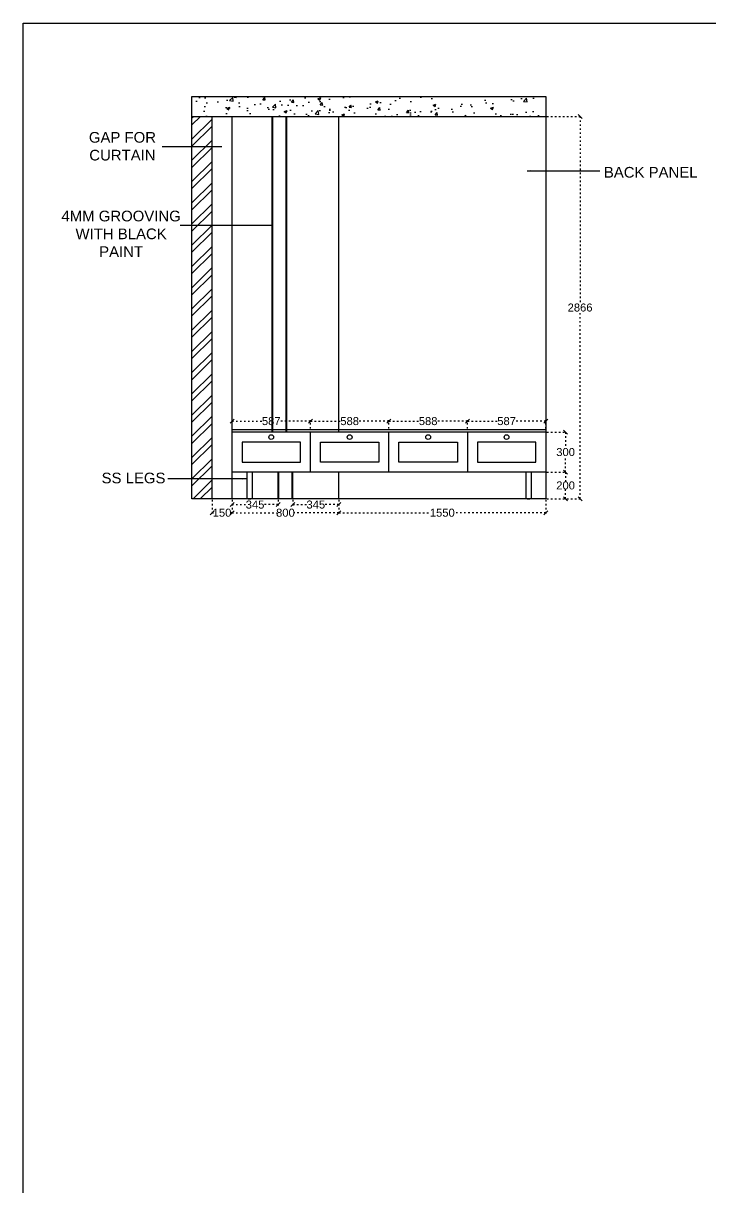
# Model space of a CAD drawing. Header units: millimetres. Extents: x 220712 to 1505573, y -354410 to 241923.
# Drawn here: x 220712 to 225860, y 89383 to 98109 of the extents above; entities that cross this region are included whole.
import ezdxf

# ---------------------------------------------------------------- set-up
doc = ezdxf.new("R2010")
doc.units = ezdxf.units.MM
doc.header["$MEASUREMENT"] = 0
doc.linetypes.add('ACAD_ISO03W100', pattern=[30, 12, -18])
doc.layers.add('Walls', color=253, linetype='Continuous')
doc.layers.add('Words', color=7, linetype='Continuous')
doc.styles.get("Standard").update_dxf_attribs({"font": 'arial.ttf'})
doc.dimstyles.get("Standard").update_dxf_attribs({"dimtxt": 60, "dimasz": 30, "dimexe": 7.75, "dimexo": 8.13, "dimgap": 0.63, "dimtad": 0, "dimtih": 1, "dimtoh": 1, "dimdec": 0, "dimzin": 0, "dimtxsty": 'Standard', "dimblk": 'OBLIQUE', "dimcen": 2.25, "dimclrd": 1, "dimclre": 1, "dimclrt": 1, "dimadec": 0, "dimazin": 0, "dimtfac": 1, "dimtdec": 0, "dimtofl": 0, "dimtmove": 0, "dimatfit": 3, "dimfxl": 1, "dimtolj": 1, "dimtzin": 0, "dimlwd": 30, "dimarcsym": 0})

# ---------------------------------------------------------------- blocks, each defined once
blk = doc.blocks.new('_Oblique')
at = {"color": 0, "linetype": 'ByBlock', "lineweight": -2}
blk.add_line((-0.5, -0.5), (0.5, 0.5), dxfattribs=at)
blk = doc.blocks.new('*D1348')
at = {"layer": 'Defpoints', "color": 0, "linetype": 'ACAD_ISO03W100', "transparency": 16777216}
for p in [(222125, 94545.5), (222275, 94545.5), (222125, 94441)]:
    blk.add_point(p, dxfattribs=at)
at = {"layer": 'Walls', "color": 1, "linetype": 'ACAD_ISO03W100', "lineweight": -2, "transparency": 16777216}
for p, q in [((222125, 94537.4), (222125, 94433.2)), ((222275, 94537.4), (222275, 94433.2))]:
    blk.add_line(p, q, dxfattribs=at)
at = {"layer": 'Walls', "color": 1, "linetype": 'ACAD_ISO03W100', "lineweight": 30, "transparency": 16777216}
for p, q in [((222125, 94441), (222136, 94441)), ((222275, 94441), (222264, 94441))]:
    blk.add_line(p, q, dxfattribs=at)
at = {"layer": 'Walls', "color": 1, "linetype": 'ACAD_ISO03W100', "lineweight": 30, "transparency": 16777216, "xscale": 30, "yscale": 30, "zscale": 30, "rotation": 180}
blk.add_blockref('_Oblique', (222125, 94441), dxfattribs=at)
at = {"layer": 'Walls', "color": 1, "linetype": 'ACAD_ISO03W100', "lineweight": 30, "transparency": 16777216, "xscale": 30, "yscale": 30, "zscale": 30}
blk.add_blockref('_Oblique', (222275, 94441), dxfattribs=at)
at = {"layer": 'Walls', "color": 1, "linetype": 'ACAD_ISO03W100', "transparency": 16777216, "insert": (222200, 94441), "char_height": 60, "attachment_point": 5}
blk.add_mtext('\\A1;150', dxfattribs=at)
blk = doc.blocks.new('*D1349')
at = {"layer": 'Defpoints', "color": 0, "linetype": 'ACAD_ISO03W100', "transparency": 16777216}
for p in [(222275, 94545.5), (223075, 94545.5), (223075, 94441)]:
    blk.add_point(p, dxfattribs=at)
at = {"layer": 'Walls', "color": 1, "linetype": 'ACAD_ISO03W100', "lineweight": -2, "transparency": 16777216}
for p, q in [((222275, 94537.4), (222275, 94433.2)), ((223075, 94537.4), (223075, 94433.2))]:
    blk.add_line(p, q, dxfattribs=at)
at = {"layer": 'Walls', "color": 1, "linetype": 'ACAD_ISO03W100', "lineweight": 30, "transparency": 16777216}
for p, q in [((222275, 94441), (222608.1, 94441)), ((223075, 94441), (222741.9, 94441))]:
    blk.add_line(p, q, dxfattribs=at)
at = {"layer": 'Walls', "color": 1, "linetype": 'ACAD_ISO03W100', "lineweight": 30, "transparency": 16777216, "xscale": 30, "yscale": 30, "zscale": 30, "rotation": 180}
blk.add_blockref('_Oblique', (222275, 94441), dxfattribs=at)
at = {"layer": 'Walls', "color": 1, "linetype": 'ACAD_ISO03W100', "lineweight": 30, "transparency": 16777216, "xscale": 30, "yscale": 30, "zscale": 30}
blk.add_blockref('_Oblique', (223075, 94441), dxfattribs=at)
at = {"layer": 'Walls', "color": 1, "linetype": 'ACAD_ISO03W100', "transparency": 16777216, "insert": (222675, 94441), "char_height": 60, "attachment_point": 5}
blk.add_mtext('\\A1;800', dxfattribs=at)
blk = doc.blocks.new('*D1350')
at = {"layer": 'Defpoints', "color": 0, "linetype": 'ACAD_ISO03W100', "transparency": 16777216}
for p in [(223075, 94545.5), (224625, 94545.5), (224625, 94441)]:
    blk.add_point(p, dxfattribs=at)
at = {"layer": 'Walls', "color": 1, "linetype": 'ACAD_ISO03W100', "lineweight": -2, "transparency": 16777216}
for p, q in [((223075, 94537.4), (223075, 94433.2)), ((224625, 94537.4), (224625, 94433.2))]:
    blk.add_line(p, q, dxfattribs=at)
at = {"layer": 'Walls', "color": 1, "linetype": 'ACAD_ISO03W100', "lineweight": 30, "transparency": 16777216}
for p, q in [((223075, 94441), (223762.7, 94441)), ((224625, 94441), (223937.3, 94441))]:
    blk.add_line(p, q, dxfattribs=at)
at = {"layer": 'Walls', "color": 1, "linetype": 'ACAD_ISO03W100', "lineweight": 30, "transparency": 16777216, "xscale": 30, "yscale": 30, "zscale": 30, "rotation": 180}
blk.add_blockref('_Oblique', (223075, 94441), dxfattribs=at)
at = {"layer": 'Walls', "color": 1, "linetype": 'ACAD_ISO03W100', "lineweight": 30, "transparency": 16777216, "xscale": 30, "yscale": 30, "zscale": 30}
blk.add_blockref('_Oblique', (224625, 94441), dxfattribs=at)
at = {"layer": 'Walls', "color": 1, "linetype": 'ACAD_ISO03W100', "transparency": 16777216, "insert": (223850, 94441), "char_height": 60, "attachment_point": 5}
blk.add_mtext('\\A1;1550', dxfattribs=at)
blk = doc.blocks.new('*D1351')
at = {"layer": 'Defpoints', "color": 0, "linetype": 'ACAD_ISO03W100', "transparency": 16777216}
for p in [(222275, 94545.5), (222620, 94545.5), (222620, 94502)]:
    blk.add_point(p, dxfattribs=at)
at = {"layer": 'Walls', "color": 1, "linetype": 'ACAD_ISO03W100', "lineweight": -2, "transparency": 16777216}
for p, q in [((222275, 94537.4), (222275, 94494.3)), ((222620, 94537.4), (222620, 94494.3))]:
    blk.add_line(p, q, dxfattribs=at)
at = {"layer": 'Walls', "color": 1, "linetype": 'ACAD_ISO03W100', "lineweight": 30, "transparency": 16777216}
for p, q in [((222275, 94502), (222380.4, 94502)), ((222620, 94502), (222514.6, 94502))]:
    blk.add_line(p, q, dxfattribs=at)
at = {"layer": 'Walls', "color": 1, "linetype": 'ACAD_ISO03W100', "lineweight": 30, "transparency": 16777216, "xscale": 30, "yscale": 30, "zscale": 30, "rotation": 180}
blk.add_blockref('_Oblique', (222275, 94502), dxfattribs=at)
at = {"layer": 'Walls', "color": 1, "linetype": 'ACAD_ISO03W100', "lineweight": 30, "transparency": 16777216, "xscale": 30, "yscale": 30, "zscale": 30}
blk.add_blockref('_Oblique', (222620, 94502), dxfattribs=at)
at = {"layer": 'Walls', "color": 1, "linetype": 'ACAD_ISO03W100', "transparency": 16777216, "insert": (222447.5, 94502), "char_height": 60, "attachment_point": 5}
blk.add_mtext('\\A1;345', dxfattribs=at)
blk = doc.blocks.new('*D1352')
at = {"layer": 'Defpoints', "color": 0, "linetype": 'ACAD_ISO03W100', "transparency": 16777216}
for p in [(222730, 94545.5), (223075, 94545.5), (223075, 94502)]:
    blk.add_point(p, dxfattribs=at)
at = {"layer": 'Walls', "color": 1, "linetype": 'ACAD_ISO03W100', "lineweight": -2, "transparency": 16777216}
for p, q in [((222730, 94537.4), (222730, 94494.3)), ((223075, 94537.4), (223075, 94494.3))]:
    blk.add_line(p, q, dxfattribs=at)
at = {"layer": 'Walls', "color": 1, "linetype": 'ACAD_ISO03W100', "lineweight": 30, "transparency": 16777216}
for p, q in [((222730, 94502), (222835.4, 94502)), ((223075, 94502), (222969.6, 94502))]:
    blk.add_line(p, q, dxfattribs=at)
at = {"layer": 'Walls', "color": 1, "linetype": 'ACAD_ISO03W100', "lineweight": 30, "transparency": 16777216, "xscale": 30, "yscale": 30, "zscale": 30, "rotation": 180}
blk.add_blockref('_Oblique', (222730, 94502), dxfattribs=at)
at = {"layer": 'Walls', "color": 1, "linetype": 'ACAD_ISO03W100', "lineweight": 30, "transparency": 16777216, "xscale": 30, "yscale": 30, "zscale": 30}
blk.add_blockref('_Oblique', (223075, 94502), dxfattribs=at)
at = {"layer": 'Walls', "color": 1, "linetype": 'ACAD_ISO03W100', "transparency": 16777216, "insert": (222902.5, 94502), "char_height": 60, "attachment_point": 5}
blk.add_mtext('\\A1;345', dxfattribs=at)
blk = doc.blocks.new('*D1353')
at = {"layer": 'Defpoints', "color": 0, "linetype": 'ACAD_ISO03W100', "transparency": 16777216}
for p in [(224038, 95127.5), (224038, 95063.5), (224625, 95063.5)]:
    blk.add_point(p, dxfattribs=at)
at = {"layer": 'Walls', "color": 1, "linetype": 'ACAD_ISO03W100', "lineweight": -2, "transparency": 16777216}
for p, q in [((224038, 95071.6), (224038, 95135.2)), ((224625, 95071.6), (224625, 95135.2))]:
    blk.add_line(p, q, dxfattribs=at)
at = {"layer": 'Walls', "color": 1, "linetype": 'ACAD_ISO03W100', "lineweight": 30, "transparency": 16777216}
for p, q in [((224038, 95127.5), (224264.6, 95127.5)), ((224625, 95127.5), (224398.4, 95127.5))]:
    blk.add_line(p, q, dxfattribs=at)
at = {"layer": 'Walls', "color": 1, "linetype": 'ACAD_ISO03W100', "lineweight": 30, "transparency": 16777216, "xscale": 30, "yscale": 30, "zscale": 30, "rotation": 180}
blk.add_blockref('_Oblique', (224038, 95127.5), dxfattribs=at)
at = {"layer": 'Walls', "color": 1, "linetype": 'ACAD_ISO03W100', "lineweight": 30, "transparency": 16777216, "xscale": 30, "yscale": 30, "zscale": 30}
blk.add_blockref('_Oblique', (224625, 95127.5), dxfattribs=at)
at = {"layer": 'Walls', "color": 1, "linetype": 'ACAD_ISO03W100', "transparency": 16777216, "insert": (224331.5, 95127.5), "char_height": 60, "attachment_point": 5}
blk.add_mtext('\\A1;587', dxfattribs=at)
blk = doc.blocks.new('*D1354')
at = {"layer": 'Defpoints', "color": 0, "linetype": 'ACAD_ISO03W100', "transparency": 16777216}
for p in [(223450, 95127.5), (223450, 95063.5), (224038, 95063.5)]:
    blk.add_point(p, dxfattribs=at)
at = {"layer": 'Walls', "color": 1, "linetype": 'ACAD_ISO03W100', "lineweight": -2, "transparency": 16777216}
for p, q in [((223450, 95071.6), (223450, 95135.2)), ((224038, 95071.6), (224038, 95135.2))]:
    blk.add_line(p, q, dxfattribs=at)
at = {"layer": 'Walls', "color": 1, "linetype": 'ACAD_ISO03W100', "lineweight": 30, "transparency": 16777216}
for p, q in [((223450, 95127.5), (223677, 95127.5)), ((224038, 95127.5), (223811, 95127.5))]:
    blk.add_line(p, q, dxfattribs=at)
at = {"layer": 'Walls', "color": 1, "linetype": 'ACAD_ISO03W100', "lineweight": 30, "transparency": 16777216, "xscale": 30, "yscale": 30, "zscale": 30, "rotation": 180}
blk.add_blockref('_Oblique', (223450, 95127.5), dxfattribs=at)
at = {"layer": 'Walls', "color": 1, "linetype": 'ACAD_ISO03W100', "lineweight": 30, "transparency": 16777216, "xscale": 30, "yscale": 30, "zscale": 30}
blk.add_blockref('_Oblique', (224038, 95127.5), dxfattribs=at)
at = {"layer": 'Walls', "color": 1, "linetype": 'ACAD_ISO03W100', "transparency": 16777216, "insert": (223744, 95127.5), "char_height": 60, "attachment_point": 5}
blk.add_mtext('\\A1;588', dxfattribs=at)
blk = doc.blocks.new('*D1355')
at = {"layer": 'Defpoints', "color": 0, "linetype": 'ACAD_ISO03W100', "transparency": 16777216}
for p in [(223450, 95127.5), (222862, 95063.5), (223450, 95063.5)]:
    blk.add_point(p, dxfattribs=at)
at = {"layer": 'Walls', "color": 1, "linetype": 'ACAD_ISO03W100', "lineweight": -2, "transparency": 16777216}
for p, q in [((222862, 95071.6), (222862, 95135.2)), ((223450, 95071.6), (223450, 95135.2))]:
    blk.add_line(p, q, dxfattribs=at)
at = {"layer": 'Walls', "color": 1, "linetype": 'ACAD_ISO03W100', "lineweight": 30, "transparency": 16777216}
for p, q in [((222862, 95127.5), (223089, 95127.5)), ((223450, 95127.5), (223223, 95127.5))]:
    blk.add_line(p, q, dxfattribs=at)
at = {"layer": 'Walls', "color": 1, "linetype": 'ACAD_ISO03W100', "lineweight": 30, "transparency": 16777216, "xscale": 30, "yscale": 30, "zscale": 30, "rotation": 180}
blk.add_blockref('_Oblique', (222862, 95127.5), dxfattribs=at)
at = {"layer": 'Walls', "color": 1, "linetype": 'ACAD_ISO03W100', "lineweight": 30, "transparency": 16777216, "xscale": 30, "yscale": 30, "zscale": 30}
blk.add_blockref('_Oblique', (223450, 95127.5), dxfattribs=at)
at = {"layer": 'Walls', "color": 1, "linetype": 'ACAD_ISO03W100', "transparency": 16777216, "insert": (223156, 95127.5), "char_height": 60, "attachment_point": 5}
blk.add_mtext('\\A1;588', dxfattribs=at)
blk = doc.blocks.new('*D1356')
at = {"layer": 'Defpoints', "color": 0, "linetype": 'ACAD_ISO03W100', "transparency": 16777216}
for p in [(222862, 95127.5), (222275, 95063.5), (222862, 95063.5)]:
    blk.add_point(p, dxfattribs=at)
at = {"layer": 'Walls', "color": 1, "linetype": 'ACAD_ISO03W100', "lineweight": -2, "transparency": 16777216}
for p, q in [((222275, 95071.6), (222275, 95135.2)), ((222862, 95071.6), (222862, 95135.2))]:
    blk.add_line(p, q, dxfattribs=at)
at = {"layer": 'Walls', "color": 1, "linetype": 'ACAD_ISO03W100', "lineweight": 30, "transparency": 16777216}
for p, q in [((222275, 95127.5), (222501.6, 95127.5)), ((222862, 95127.5), (222635.4, 95127.5))]:
    blk.add_line(p, q, dxfattribs=at)
at = {"layer": 'Walls', "color": 1, "linetype": 'ACAD_ISO03W100', "lineweight": 30, "transparency": 16777216, "xscale": 30, "yscale": 30, "zscale": 30, "rotation": 180}
blk.add_blockref('_Oblique', (222275, 95127.5), dxfattribs=at)
at = {"layer": 'Walls', "color": 1, "linetype": 'ACAD_ISO03W100', "lineweight": 30, "transparency": 16777216, "xscale": 30, "yscale": 30, "zscale": 30}
blk.add_blockref('_Oblique', (222862, 95127.5), dxfattribs=at)
at = {"layer": 'Walls', "color": 1, "linetype": 'ACAD_ISO03W100', "transparency": 16777216, "insert": (222568.5, 95127.5), "char_height": 60, "attachment_point": 5}
blk.add_mtext('\\A1;587', dxfattribs=at)
blk = doc.blocks.new('*D1357')
at = {"layer": 'Defpoints', "color": 0, "linetype": 'ACAD_ISO03W100', "transparency": 16777216}
for p in [(224625, 94745.5), (224773.5, 94745.5), (224625, 94545.5)]:
    blk.add_point(p, dxfattribs=at)
at = {"layer": 'Walls', "color": 1, "linetype": 'ACAD_ISO03W100', "lineweight": -2, "transparency": 16777216}
for p, q in [((224633.1, 94745.5), (224781.3, 94745.5)), ((224633.1, 94545.5), (224781.3, 94545.5))]:
    blk.add_line(p, q, dxfattribs=at)
at = {"layer": 'Walls', "color": 1, "linetype": 'ACAD_ISO03W100', "lineweight": 30, "transparency": 16777216}
for p, q in [((224773.5, 94745.5), (224773.5, 94676.8)), ((224773.5, 94545.5), (224773.5, 94614.2))]:
    blk.add_line(p, q, dxfattribs=at)
at = {"layer": 'Walls', "color": 1, "linetype": 'ACAD_ISO03W100', "lineweight": 30, "transparency": 16777216, "xscale": 30, "yscale": 30, "zscale": 30}
for p, rotation in [((224773.5, 94745.5), 90), ((224773.5, 94545.5), 270)]:
    blk.add_blockref('_Oblique', p, dxfattribs=dict(at, rotation=rotation))
at = {"layer": 'Walls', "color": 1, "linetype": 'ACAD_ISO03W100', "transparency": 16777216, "insert": (224773.5, 94645.5), "char_height": 60, "attachment_point": 5}
blk.add_mtext('\\A1;200', dxfattribs=at)
blk = doc.blocks.new('*D1358')
at = {"layer": 'Defpoints', "color": 0, "linetype": 'ACAD_ISO03W100', "transparency": 16777216}
for p in [(224625, 95045.5), (224773.5, 95045.5), (224625, 94745.5)]:
    blk.add_point(p, dxfattribs=at)
at = {"layer": 'Walls', "color": 1, "linetype": 'ACAD_ISO03W100', "lineweight": -2, "transparency": 16777216}
for p, q in [((224633.1, 95045.5), (224781.3, 95045.5)), ((224633.1, 94745.5), (224781.3, 94745.5))]:
    blk.add_line(p, q, dxfattribs=at)
at = {"layer": 'Walls', "color": 1, "linetype": 'ACAD_ISO03W100', "lineweight": 30, "transparency": 16777216}
for p, q in [((224773.5, 95045.5), (224773.5, 94926.8)), ((224773.5, 94745.5), (224773.5, 94864.2))]:
    blk.add_line(p, q, dxfattribs=at)
at = {"layer": 'Walls', "color": 1, "linetype": 'ACAD_ISO03W100', "lineweight": 30, "transparency": 16777216, "xscale": 30, "yscale": 30, "zscale": 30}
for p, rotation in [((224773.5, 95045.5), 90), ((224773.5, 94745.5), 270)]:
    blk.add_blockref('_Oblique', p, dxfattribs=dict(at, rotation=rotation))
at = {"layer": 'Walls', "color": 1, "linetype": 'ACAD_ISO03W100', "transparency": 16777216, "insert": (224773.5, 94895.5), "char_height": 60, "attachment_point": 5}
blk.add_mtext('\\A1;300', dxfattribs=at)
blk = doc.blocks.new('*D1359')
at = {"layer": 'Defpoints', "color": 0, "linetype": 'ACAD_ISO03W100', "transparency": 16777216}
for p in [(224625, 97411.5), (224882, 97411.5), (224625, 94545.5)]:
    blk.add_point(p, dxfattribs=at)
at = {"layer": 'Walls', "color": 1, "linetype": 'ACAD_ISO03W100', "lineweight": -2, "transparency": 16777216}
for p, q in [((224633.1, 97411.5), (224889.8, 97411.5)), ((224633.1, 94545.5), (224889.8, 94545.5))]:
    blk.add_line(p, q, dxfattribs=at)
at = {"layer": 'Walls', "color": 1, "linetype": 'ACAD_ISO03W100', "lineweight": 30, "transparency": 16777216}
for p, q in [((224882, 97411.5), (224882, 96009.8)), ((224882, 94545.5), (224882, 95947.2))]:
    blk.add_line(p, q, dxfattribs=at)
at = {"layer": 'Walls', "color": 1, "linetype": 'ACAD_ISO03W100', "lineweight": 30, "transparency": 16777216, "xscale": 30, "yscale": 30, "zscale": 30}
for p, rotation in [((224882, 97411.5), 90), ((224882, 94545.5), 270)]:
    blk.add_blockref('_Oblique', p, dxfattribs=dict(at, rotation=rotation))
at = {"layer": 'Walls', "color": 1, "linetype": 'ACAD_ISO03W100', "transparency": 16777216, "insert": (224882, 95978.5), "char_height": 60, "attachment_point": 5}
blk.add_mtext('\\A1;2866', dxfattribs=at)

msp = doc.modelspace()

# ---------------------------------------------------------------- hatches: boundary and pattern name
at = {"layer": 'Walls', "true_color": 0xc7c8ca}
h = msp.add_hatch(dxfattribs=at)
h.set_pattern_fill('AR-CONC', color=9, scale=30)
h.set_pattern_definition([(50, (0, 0), (215.17805, -18.82564), [22.5, -247.5]), (355, (0, 0), (-41.6254, 225.65764), [18, -198]), (100.45144, (17.93, -1.57), (173.55265, 206.832), [19.12206, -210.34263]), (46.1842, (0, 60), (320.1724, -49.65578), [33.75, -371.25]), (96.63564, (26.68, 55.86), (280.3986, 292.2356), [28.6831, -315.51413]), (351.18416, (0, 60), (280.3986, 292.2356), [27, -297]), (21, (30, 45), (179.07212, -120.78567), [22.5, -247.5]), (326, (30, 45), (72.9946, 217.54501), [18, -198]), (71.45144, (44.92, 34.93), (252.06671, 96.75935), [19.12206, -210.34263]), (37.5, (0, 0), (3.647957, 99.868156), [0, -195.6, 0, -201, 0, -198.75]), (7.5, (0, 0), (78.92086, 118.323514), [0, -114.6, 0, -191.1, 0, -75.75]), (327.5, (-66.9, 0), (160.14673, -6.766462), [0, -75, 0, -234, 0, -310.5]), (317.5, (-96.9, 0), (174.95585, 30.031495), [0, -97.5, 0, -155.4, 0, -220.5])])
h.paths.add_polyline_path([(224625, 97411.5), (224625, 97561.5), (221975, 97561.5), (221975, 97411.5)])
h = msp.add_hatch(dxfattribs=at)
h.set_pattern_fill('ANSI32', color=9, scale=300)
h.paths.add_polyline_path([(222125, 97411.5), (221975, 97411.5), (221975, 94545.5), (222125, 94545.5)])

# ---------------------------------------------------------------- linework, layer by layer
at = {"layer": 'Walls', "color": 18, "true_color": 0x000000}
for p, q in [((221975, 94545.5), (221975, 97561.5)), ((221975, 97561.5), (224625, 97561.5)), ((224625, 97561.5), (224625, 94545.5)), ((221975, 97411.5), (224625, 97411.5)), ((222125, 94545.5), (222125, 97411.5)), ((224625, 94545.5), (221975, 94545.5))]:
    msp.add_line(p, q, dxfattribs=at)
at = {"layer": 'Walls', "color": 159, "true_color": 0x22346e}
for p, q in [((222275, 94545.5), (222275, 97411.5)), ((222575, 95045.5), (222575, 97411.5)), ((222580, 95045.5), (222580, 97411.5)), ((222680, 95045.5), (222680, 97411.5)), ((222685, 95045.5), (222685, 97411.5)), ((223075, 95045.5), (223075, 97411.5)), ((224625, 95063.5), (222275, 95063.5)), ((224625, 95045.5), (222275, 95045.5)), ((222862, 94745.5), (222862, 95045.5)), ((223450, 94745.5), (223450, 95045.5)), ((224038, 95045.5), (224038, 94745.5)), ((224625, 94745.5), (222275, 94745.5)), ((222385, 94745.5), (222385, 94548.5)), ((222425, 94745.5), (222425, 94548.5)), ((222620, 94545.5), (222620, 94745.5)), ((222625, 94545.5), (222625, 94745.5)), ((222725, 94545.5), (222725, 94745.5)), ((222730, 94545.5), (222730, 94745.5)), ((223075, 94545.5), (223075, 94745.5)), ((224475, 94745.5), (224475, 94548.5)), ((224515, 94745.5), (224515, 94548.5))]:
    msp.add_line(p, q, dxfattribs=at)
at = {"layer": 'Walls', "color": 18, "true_color": 0x000000}
msp.add_lwpolyline([(220711.5, 98109), (264020, 98109), (264020, 74090), (220711.5, 74090)], close=True, dxfattribs=at)
at = {"layer": 'Walls', "color": 159, "true_color": 0x22346e}
for points in [[(222350, 94820.5), (222787, 94820.5), (222787, 94970.5), (222350, 94970.5)], [(222937, 94970.5), (223375, 94970.5), (223375, 94820.5), (222937, 94820.5)], [(223525, 94970.5), (223963, 94970.5), (223963, 94820.5), (223525, 94820.5)], [(224113, 94820.5), (224550, 94820.5), (224550, 94970.5), (224113, 94970.5)]]:
    msp.add_lwpolyline(points, close=True, dxfattribs=at)
for centre in [(222568.5, 95008), (223156, 95008), (223744, 95008), (224331.5, 95008)]:
    msp.add_circle(centre, 18, dxfattribs=at)
at = {"layer": 'Walls', "color": 18, "true_color": 0x000000}
msp.add_arc((222405, 94613.7), 68.2, 252.93847, 287.06153, dxfattribs=at)
at = {"layer": 'Walls', "color": 159, "true_color": 0x22346e}
msp.add_arc((224495, 94613.7), 68.2, 252.93847, 287.06153, dxfattribs=at)

# ---------------------------------------------------------------- texts
at = {"layer": 'Words', "color": 0, "char_height": 80, "attachment_point": 1}
for s, insert in [('\\pxqc;GAP FOR CURTAIN', (220975, 97294.2)), ('\\pxqc;BACK PANEL', (224932, 97032.5)), ('\\pxqc;4MM GROOVING WITH BLACK PAINT', (220965, 96704.5)), ('\\pxqc;SS LEGS', (221058, 94741.5))]:
    msp.add_mtext_dynamic_manual_height_columns(s, width=958.319, gutter_width=866.4, heights=[440.1], dxfattribs=dict(at, insert=insert))

# ---------------------------------------------------------------- dimensions: what is measured, and where the dimension line sits
at = {"layer": 'Walls', "color": 18, "linetype": 'ACAD_ISO03W100', "true_color": 0x000000}
for base, p1, p2, picture, middle in [((224882, 97411.5), (224625, 94545.5), (224625, 97411.5), '*D1359', (224882, 95978.5)), ((224773.5, 95045.5), (224625, 94745.5), (224625, 95045.5), '*D1358', (224773.5, 94895.5)), ((224773.5, 94745.5), (224625, 94545.5), (224625, 94745.5), '*D1357', (224773.5, 94645.5))]:
    dim = msp.add_linear_dim(base=base, p1=p1, p2=p2, angle=90, dimstyle='Standard', dxfattribs=at)
    dim.commit()
    dim.dimension.update_dxf_attribs({"geometry": picture, "text_midpoint": middle})
for base, p1, p2, picture, middle in [((222862, 95127.5), (222275, 95063.5), (222862, 95063.5), '*D1356', (222568.5, 95127.5)), ((223450, 95127.5), (222862, 95063.5), (223450, 95063.5), '*D1355', (223156, 95127.5)), ((223450, 95127.5), (224038, 95063.5), (223450, 95063.5), '*D1354', (223744, 95127.5)), ((224038, 95127.5), (224625, 95063.5), (224038, 95063.5), '*D1353', (224331.5, 95127.5)), ((222125, 94441), (222275, 94545.5), (222125, 94545.5), '*D1348', (222200, 94441)), ((223075, 94441), (222275, 94545.5), (223075, 94545.5), '*D1349', (222675, 94441)), ((222620, 94502), (222275, 94545.5), (222620, 94545.5), '*D1351', (222447.5, 94502)), ((223075, 94502), (222730, 94545.5), (223075, 94545.5), '*D1352', (222902.5, 94502)), ((224625, 94441), (223075, 94545.5), (224625, 94545.5), '*D1350', (223850, 94441))]:
    dim = msp.add_linear_dim(base=base, p1=p1, p2=p2, dimstyle='Standard', dxfattribs=at)
    dim.commit()
    dim.dimension.update_dxf_attribs({"geometry": picture, "text_midpoint": middle})

# ---------------------------------------------------------------- leaders
at = {"layer": 'Walls', "color": 252, "linetype": 'ByBlock', "true_color": 0x939598}
for points in [[(222198, 97184.2), (221750.5, 97184.4)], [(224484.5, 97003.9), (225029.5, 97004)], [(222575, 96594.4), (221887.5, 96594.6)], [(222385, 94694.9), (221795, 94695.1)]]:
    msp.add_leader(points, dimstyle='Standard', override={"dimgap": 0.63, "dimtad": 0}, dxfattribs=at)

doc.saveas('drawing.dxf')
